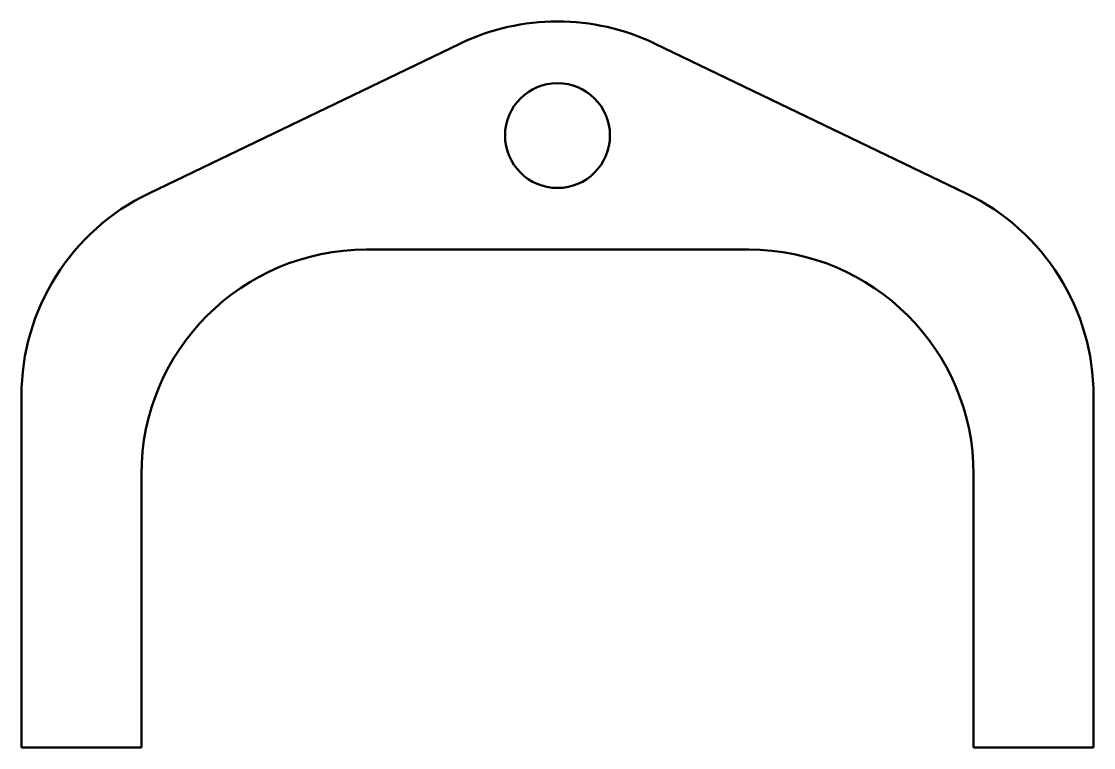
# Model space of a CAD drawing. Header units: millimetres. Extents: x 174.3 to 245.7, y 124.3 to 172.7.
import ezdxf

# ---------------------------------------------------------------- set-up
doc = ezdxf.new("R2010")
doc.units = ezdxf.units.MM
doc.layers.add('Visible (ISO)', color=7, linetype='Continuous', lineweight=50)

msp = doc.modelspace()

# ---------------------------------------------------------------- linework, layer by layer
at = {"layer": 'Visible (ISO)'}
for p, q in [((182.742, 161.251), (203.492, 171.243)), ((216.508, 171.243), (237.258, 161.251)), ((222.75, 157.498), (197.25, 157.498)), ((174.25, 124.271), (174.25, 147.737)), ((245.75, 147.737), (245.75, 124.271)), ((182.25, 142.498), (182.25, 124.271)), ((237.75, 124.271), (237.75, 142.498)), ((182.25, 124.271), (174.25, 124.271)), ((245.75, 124.271), (237.75, 124.271))]:
    msp.add_line(p, q, dxfattribs=at)
msp.add_circle((210, 165.113), 3.5, dxfattribs=at)
for centre, start, end in [((210, 157.729), 64.28728, 115.71272), ((189.25, 147.737), 115.71272, 180), ((230.75, 147.737), 0, 64.28728), ((197.25, 142.498), 90, 180), ((222.75, 142.498), 0, 90)]:
    msp.add_arc(centre, 15, start, end, dxfattribs=at)

doc.saveas('drawing.dxf')
